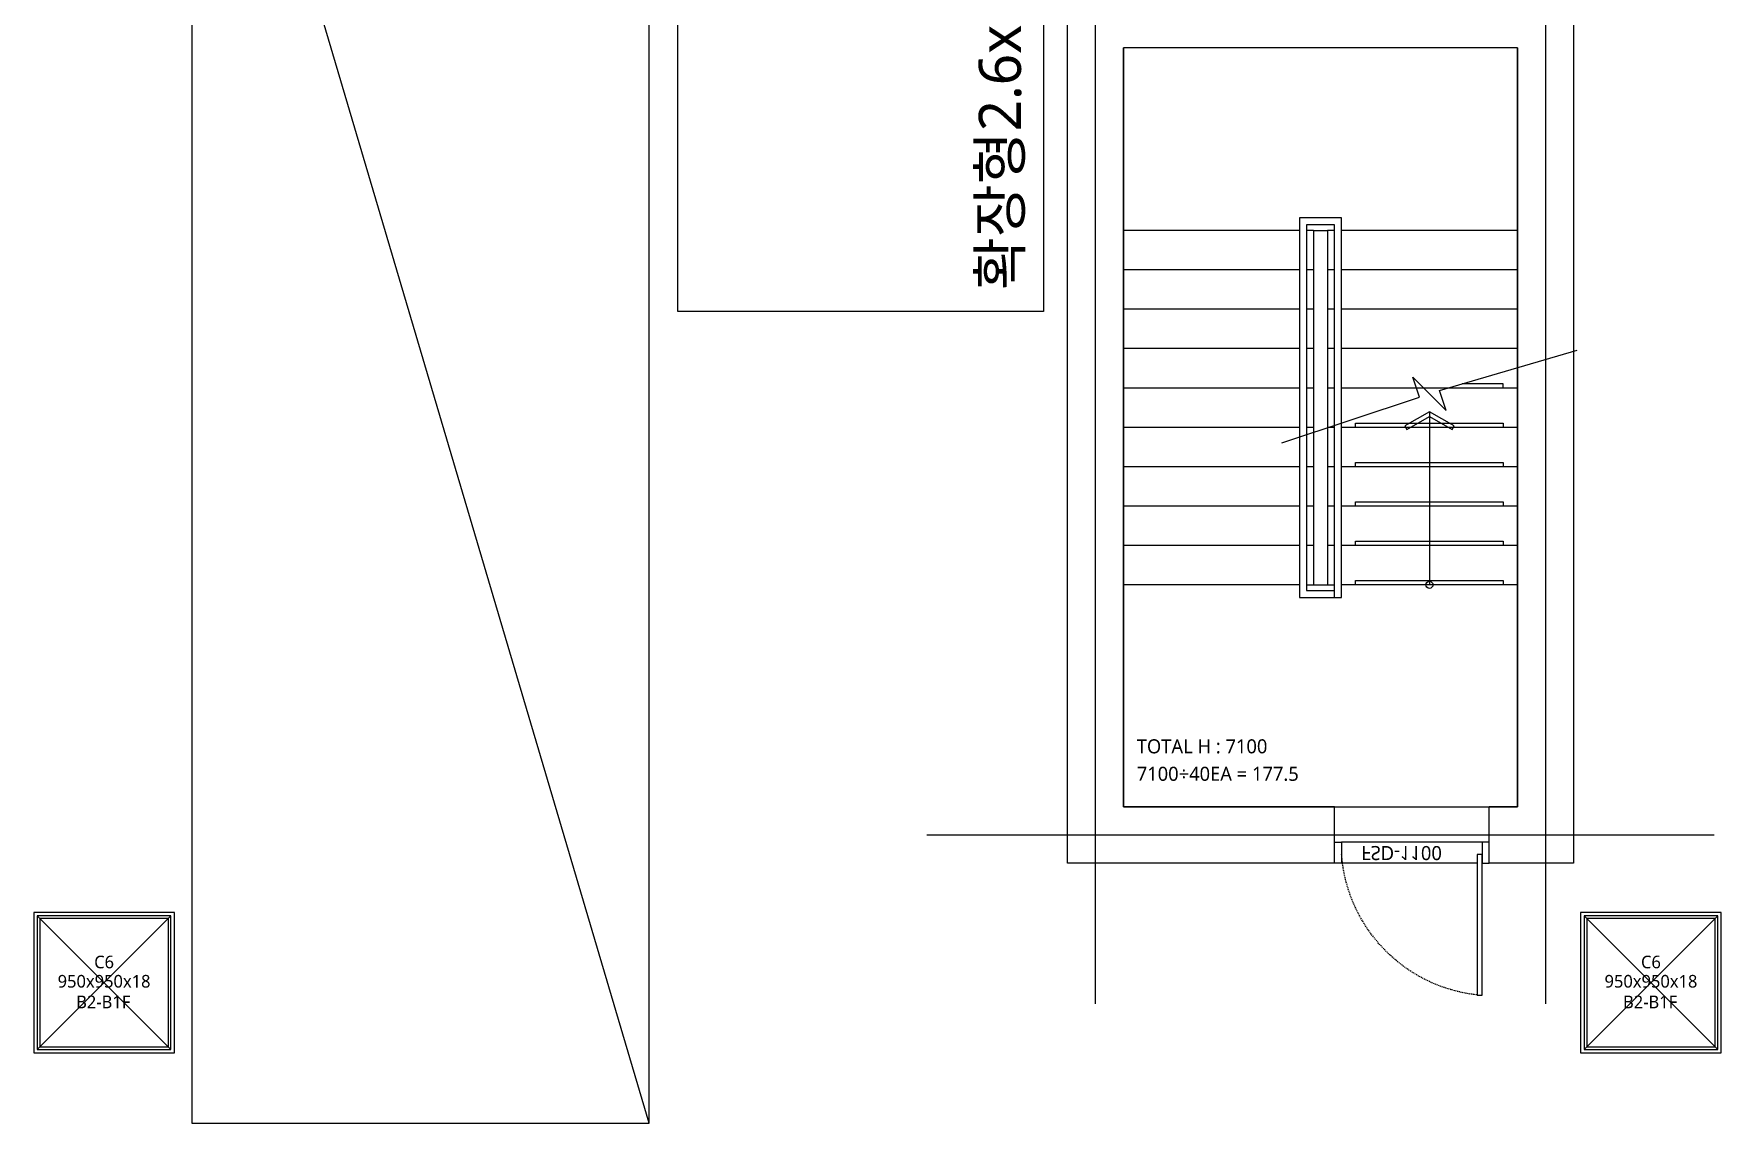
# Model space of a CAD drawing. Header units: millimetres. Extents: x -26983 to 60590, y 825 to 42375.
# Drawn here: x 59095.4 to 59330.2, y 17469.4 to 17621.1 of the extents above; entities that cross this region are included whole.
import ezdxf
from ezdxf.enums import TextEntityAlignment as Align

# ---------------------------------------------------------------- set-up
doc = ezdxf.new("R2010")
doc.units = ezdxf.units.MM
doc.header["$LTSCALE"] = 100
doc.header["$MEASUREMENT"] = 0
doc.linetypes.add('HID', pattern=[2.5, 1.5, -1])
doc.layers.get('0').update_dxf_attribs({"linetype": 'CONTINUOUS'})
doc.layers.get('Defpoints').update_dxf_attribs({"color": 171, "linetype": 'CONTINUOUS'})
doc.layers.add('#프레임 라인', color=189, linetype='CONTINUOUS', plot=False)
for name, color, linetype in [('DOOR', 4, 'CONTINUOUS'), ('DOOR ELE', 253, 'CONTINUOUS'), ('DOOR(OPEN ELE)', 5, 'CONTINUOUS'), ('ELE9', 9, 'CONTINUOUS'), ('주차-화물', 251, 'CONTINUOUS'), ('주차-확장', 251, 'CONTINUOUS')]:
    doc.layers.add(name, color=color, linetype=linetype)
doc.styles.add('TE', font='malgun_0.ttf')
doc.styles.add('나눔바른고딕', font='NanumBarunGothic.ttf')

# ---------------------------------------------------------------- blocks, each defined once
blk = doc.blocks.new('C6-B2-B1F')
at = {"layer": '#프레임 라인', "ltscale": 0.1}
blk.add_lwpolyline([(-500, -500), (500, -500), (500, 500), (-500, 500)], close=True, dxfattribs=at)
for points in [[(-475, -475), (475, -475), (475, 475), (-475, 475)], [(-457, -457), (457, -457), (457, 457), (-457, 457)]]:
    blk.add_lwpolyline(points, close=True)
at = {"layer": 'Defpoints', "ltscale": 10000}
for p, q in [((-475, -475), (475, 475)), ((475, -475), (-475, 475))]:
    blk.add_line(p, q, dxfattribs=at)
at = {"layer": 'Defpoints', "style": 'TE'}
for s, p in [('C6', (0, 102)), ('950x950x18', (0, -35)), ('B2-B1F', (-6, -182))]:
    blk.add_text(s, height=90, dxfattribs=at).set_placement(p, align=Align.CENTER)
blk = doc.blocks.new('A$C9dd89177')
at = {"layer": '주차-화물', "ltscale": 0.1}
blk.add_lwpolyline([(0, 0), (11000, 0), (11000, 3250), (0, 3250), (0, 0), (11000, 3250)], dxfattribs=at)
at = {"layer": '주차-화물', "style": '나눔바른고딕'}
blk.add_text('화물용', height=450, dxfattribs=at).set_placement((9831, 561), align=Align.MIDDLE_CENTER)
blk = doc.blocks.new('A$C48EA7C17')
at = {"layer": 'DOOR'}
for points in [[(965, 1088), (1000, 1088), (1000, 88), (965, 88)], [(-50, 0), (0, 0), (0, 150), (-50, 150)], [(1050, 0), (1000, 0), (1000, 150), (1050, 150)]]:
    blk.add_lwpolyline(points, close=True, dxfattribs=at)
at = {"layer": 'DOOR ELE', "ltscale": 0.1}
for points in [[(965, 150), (0, 150)], [(1000, 0), (0, 0)]]:
    blk.add_lwpolyline(points, dxfattribs=at)
at = {"layer": 'DOOR(OPEN ELE)', "linetype": 'HID', "ltscale": 0.05}
blk.add_arc((1084, 7), 1087, 96.2785, 175.7623, dxfattribs=at)
at = {"layer": 'Defpoints', "style": '나눔바른고딕'}
blk.add_text('FSD-1100', height=100, dxfattribs=at).set_placement((139, 28))
blk = doc.blocks.new('A$C6A0504F7')
at = {"layer": '주차-확장'}
blk.add_lwpolyline([(5200, 0), (0, 0), (0, 2600), (5200, 2600)], close=True, dxfattribs=at)
at = {"layer": '주차-확장', "ltscale": 10}
for points in [[(1196, 2400), (1046, 2400), (1046, 1750), (1196, 1750)], [(1196, 200), (1046, 200), (1046, 850), (1196, 850)]]:
    blk.add_lwpolyline(points, close=True, dxfattribs=at)
at = {"layer": '주차-확장', "style": '나눔바른고딕'}
blk.add_text('확장형2.6x5.2', height=300, rotation=180, dxfattribs=at).set_placement((5049, 2290), align=Align.MIDDLE_LEFT)
blk = doc.blocks.new('B2FF')
at = {"layer": 'ELE9', "color": 253, "ltscale": 0.1}
for p, q in [((37313974.7, 554746.3), (37313974.7, 566196.3)), ((37317174.7, 566196.3), (37317174.7, 554746.3)), ((37316974.7, 561546.3), (37314174.7, 561546.3)), ((37315424.7, 560246.3), (37314174.7, 560246.3)), ((37315524.7, 560246.3), (37315474.7, 560246.3)), ((37315524.7, 560246.3), (37315524.7, 557726.3)), ((37315624.7, 560246.3), (37315624.7, 558844.7)), ((37315674.7, 560246.3), (37315624.7, 560246.3)), ((37316974.7, 560246.3), (37315724.7, 560246.3)), ((37315424.7, 559966.3), (37314174.7, 559966.3)), ((37315524.7, 559966.3), (37315474.7, 559966.3)), ((37315674.7, 559966.3), (37315624.7, 559966.3)), ((37316974.7, 559966.3), (37315724.7, 559966.3)), ((37315424.7, 559686.3), (37314174.7, 559686.3)), ((37315524.7, 559686.3), (37315474.7, 559686.3)), ((37315674.7, 559686.3), (37315624.7, 559686.3)), ((37316974.7, 559686.3), (37315724.7, 559686.3)), ((37315424.7, 559406.3), (37314174.7, 559406.3)), ((37315524.7, 559406.3), (37315474.7, 559406.3)), ((37315674.7, 559406.3), (37315624.7, 559406.3)), ((37316974.7, 559406.3), (37315724.7, 559406.3)), ((37315424.7, 559126.3), (37314174.7, 559126.3)), ((37315524.7, 559126.3), (37315474.7, 559126.3)), ((37315674.7, 559126.3), (37315624.7, 559126.3)), ((37316479.4, 559126.3), (37315724.7, 559126.3)), ((37316974.7, 559126.3), (37316479.4, 559126.3)), ((37315424.7, 558846.3), (37314174.7, 558846.3)), ((37315524.7, 558846.3), (37315474.7, 558846.3)), ((37315674.7, 558846.3), (37315624.7, 558846.3)), ((37315624.7, 558844.7), (37315624.7, 557726.3)), ((37316974.7, 558846.3), (37315724.7, 558846.3)), ((37315424.7, 558566.3), (37314174.7, 558566.3)), ((37315524.7, 558566.3), (37315474.7, 558566.3)), ((37315674.7, 558566.3), (37315624.7, 558566.3)), ((37316974.7, 558566.3), (37315724.7, 558566.3)), ((37315424.7, 558286.3), (37314174.7, 558286.3)), ((37315524.7, 558286.3), (37315474.7, 558286.3)), ((37315674.7, 558286.3), (37315624.7, 558286.3)), ((37316974.7, 558286.3), (37315724.7, 558286.3)), ((37315424.7, 558006.3), (37314174.7, 558006.3)), ((37315524.7, 558006.3), (37315474.7, 558006.3)), ((37315674.7, 558006.3), (37315624.7, 558006.3)), ((37316974.7, 558006.3), (37315724.7, 558006.3)), ((37315424.7, 557726.3), (37314174.7, 557726.3)), ((37316974.7, 557726.3), (37315724.7, 557726.3)), ((37318374.7, 555946.3), (37312774.7, 555946.3))]:
    blk.add_line(p, q, dxfattribs=at)
for points in [[(37315674.7, 555746.3), (37313774.7, 555746.3), (37313774.7, 562996.3)], [(37317374.7, 562996.3), (37317374.7, 555746.3), (37316774.7, 555746.3)], [(37316974.7, 557346.3), (37316974.7, 561546.3), (37314174.7, 561546.3), (37314174.7, 556146.3), (37316974.7, 556146.3), (37316974.7, 556346.3)], [(37315674.7, 556146.3), (37314174.7, 556146.3), (37314174.7, 561546.3)], [(37316974.7, 561546.3), (37316974.7, 556146.3), (37316774.7, 556146.3)], [(37315724.7, 558877.9), (37315724.7, 560336.3), (37315424.7, 560336.3), (37315424.7, 557636.3), (37315674.7, 557636.3)], [(37315674.7, 558861.3), (37315674.7, 560286.3), (37315474.7, 560286.3), (37315474.7, 557686.3), (37315674.7, 557686.3)], [(37315524.7, 560246.3), (37315624.7, 560246.3)], [(37315299.7, 558736.7), (37316278.5, 559062), (37316231.2, 559204.3), (37316468.2, 558966.9), (37316420.9, 559109.2), (37317399.7, 559395.2)], [(37316874.7, 559126.3), (37316874.7, 559156.3), (37316582.1, 559156.3)], [(37315674.7, 557636.3), (37315724.7, 557636.3), (37315724.7, 558877.9)], [(37315674.7, 557636.3), (37315674.7, 558861.3)], [(37315824.7, 558846.3), (37315824.7, 558876.3), (37316874.7, 558876.3), (37316874.7, 558846.3)], [(37316349.7, 558957.4), (37316349.7, 557726.3)], [(37315824.7, 558566.3), (37315824.7, 558596.3), (37316874.7, 558596.3), (37316874.7, 558566.3)], [(37315824.7, 558286.3), (37315824.7, 558316.3), (37316874.7, 558316.3), (37316874.7, 558286.3)], [(37315824.7, 558006.3), (37315824.7, 558036.3), (37316874.7, 558036.3), (37316874.7, 558006.3)], [(37315474.7, 557726.3), (37315624.7, 557726.3)], [(37315624.7, 557726.3), (37315674.7, 557726.3)], [(37315824.7, 557726.3), (37315824.7, 557756.3), (37316874.7, 557756.3), (37316874.7, 557726.3)], [(37315674.7, 555746.3), (37315674.7, 556146.3)], [(37316774.7, 555746.3), (37316774.7, 556146.3)]]:
    blk.add_lwpolyline(points, dxfattribs=at)
for points in [[(37316974.7, 556146.3), (37316974.7, 561546.3), (37314174.7, 561546.3), (37314174.7, 556146.3)], [(37316174.5, 558856.3), (37316188.8, 558831.5), (37316349.7, 558924.4), (37316510.6, 558831.5), (37316524.9, 558856.3), (37316349.7, 558957.4)]]:
    blk.add_lwpolyline(points, close=True, dxfattribs=at)
blk.add_lwpolyline([(37316374.7, 557726.3, -1), (37316324.7, 557726.3, -1)], format="xyb", close=True, dxfattribs=at)
for name, p, rotation in [('A$C9dd89177', (37310799.7, 553896.3), 90.00000000000001), ('A$C6A0504F7', (37311004.7, 564871.3), 269.9999999999999)]:
    blk.add_blockref(name, p, dxfattribs=dict(at, rotation=rotation))
at = {"layer": 'ELE9', "color": 253, "ltscale": 0.1, "xscale": -1, "rotation": 180}
blk.add_blockref('A$C48EA7C17', (37315724.7, 555896.3), dxfattribs=at)
at = {"layer": 'ELE9', "color": 253, "ltscale": 0.1}
for p in [(37306924.7, 554896.3), (37317924.7, 554896.3)]:
    blk.add_blockref('C6-B2-B1F', p, dxfattribs=at)
at = {"layer": 'ELE9', "color": 253, "ltscale": 0.1, "style": '나눔바른고딕'}
for s, p in [('TOTAL H : 7100', (37314268, 556527.5)), ('7100÷40EA = 177.5', (37314268, 556332.1))]:
    blk.add_text(s, height=100, dxfattribs=at).set_placement(p)

msp = doc.modelspace()

# ---------------------------------------------------------------- block references
at = {"xscale": 0.01956471256889679, "yscale": 0.01956471256889679, "zscale": 0.01956471256889679}
msp.add_blockref('B2FF', (-670794.07, 6632.61), dxfattribs=at)

doc.saveas('drawing.dxf')
